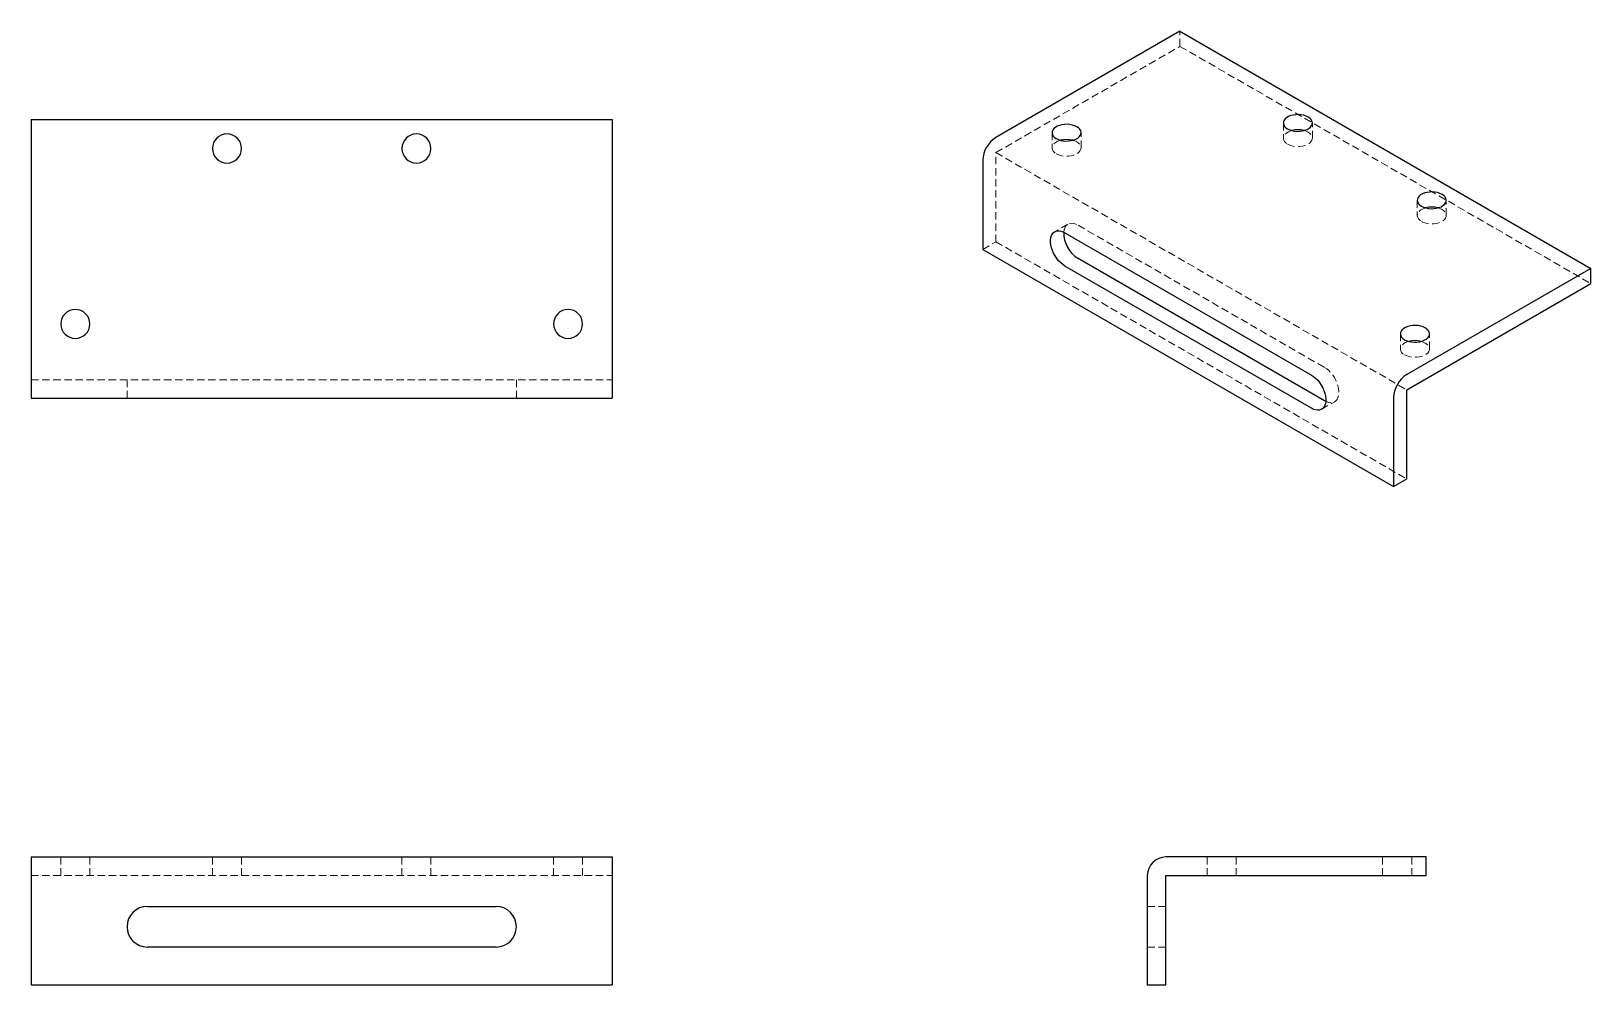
# Model space of a CAD drawing. Header units: millimetres. Extents: x 286 to 555, y 215 to 379.
import ezdxf

# ---------------------------------------------------------------- set-up
doc = ezdxf.new("R2010")
doc.units = ezdxf.units.MM
doc.linetypes.add('HIDDEN', pattern=[1.905, 1.27, -0.635])

msp = doc.modelspace()

# ---------------------------------------------------------------- linework, layer by layer
at = {"color": 7, "linetype": 'Continuous', "lineweight": 25}
for p, q in [((484, 379.07), (452.32, 360.78)), ((484, 379.07), (554.71, 338.25)), ((286.29, 363.88), (386.29, 363.88)), ((286.29, 363.88), (286.29, 319.08)), ((386.29, 363.88), (386.29, 319.08)), ((450.05, 356.86), (450.05, 341.51)), ((464.2, 344.37), (506.62, 319.88)), ((450.05, 341.51), (520.76, 300.69)), ((506.62, 314.16), (464.2, 338.65)), ((508.89, 315.47), (466.46, 339.96)), ((554.71, 338.25), (523.03, 319.96)), ((554.71, 335.64), (554.71, 338.25)), ((523.03, 317.35), (554.71, 335.64)), ((286.29, 319.08), (286.29, 315.88)), ((386.29, 319.08), (386.29, 315.88)), ((523.03, 302), (523.03, 317.35)), ((286.29, 315.88), (386.29, 315.88)), ((509.09, 315.36), (508.89, 315.47)), ((520.76, 316.04), (520.76, 300.69)), ((520.76, 300.69), (523.03, 302)), ((286.29, 236.93), (286.29, 233.73)), ((286.29, 236.93), (386.29, 236.93)), ((386.29, 236.93), (386.29, 233.73)), ((526.38, 236.93), (481.58, 236.93)), ((526.38, 233.73), (526.38, 236.93)), ((286.29, 233.73), (286.29, 214.93)), ((386.29, 233.73), (386.29, 214.93)), ((478.38, 233.73), (478.38, 214.93)), ((481.58, 214.93), (481.58, 233.73)), ((481.58, 233.73), (526.38, 233.73)), ((306.29, 228.43), (366.29, 228.43)), ((366.29, 221.43), (306.29, 221.43)), ((286.29, 214.93), (386.29, 214.93)), ((478.38, 214.93), (481.58, 214.93))]:
    msp.add_line(p, q, dxfattribs=at)
at = {"color": 7, "linetype": 'HIDDEN', "lineweight": 18}
for p, q in [((484, 376.46), (484, 379.07)), ((452.32, 358.17), (484, 376.46)), ((484, 376.46), (554.71, 335.64)), ((501.79, 363.27), (501.79, 360.66)), ((506.79, 360.66), (506.79, 363.27)), ((461.98, 361.6), (461.98, 358.98)), ((466.98, 358.98), (466.98, 361.6)), ((452.32, 358.17), (523.03, 317.35)), ((452.32, 342.82), (452.32, 358.17)), ((524.84, 349.96), (524.84, 347.35)), ((529.84, 347.35), (529.84, 349.96)), ((464.71, 345.85), (462.45, 344.54)), ((466.46, 345.68), (508.89, 321.18)), ((450.05, 341.51), (452.32, 342.82)), ((452.32, 342.82), (523.03, 302)), ((521.94, 326.98), (521.94, 324.37)), ((526.94, 324.37), (526.94, 326.98)), ((286.29, 319.08), (386.29, 319.08)), ((302.79, 319.08), (302.79, 315.88)), ((369.79, 315.88), (369.79, 319.08)), ((508.37, 313.99), (510.64, 315.3)), ((291.39, 236.93), (291.39, 233.73)), ((296.39, 233.73), (296.39, 236.93)), ((317.49, 236.93), (317.49, 233.73)), ((322.49, 233.73), (322.49, 236.93)), ((350.09, 236.93), (350.09, 233.73)), ((355.09, 233.73), (355.09, 236.93)), ((376.19, 236.93), (376.19, 233.73)), ((381.19, 233.73), (381.19, 236.93)), ((488.68, 233.73), (488.68, 236.93)), ((493.68, 233.73), (493.68, 236.93)), ((518.88, 233.73), (518.88, 236.93)), ((523.88, 233.73), (523.88, 236.93)), ((286.29, 233.73), (386.29, 233.73)), ((478.38, 228.43), (481.58, 228.43)), ((478.38, 221.43), (481.58, 221.43))]:
    msp.add_line(p, q, dxfattribs=at)
at = {"color": 7, "linetype": 'Continuous', "lineweight": 25, "flags": 128}
for points in [[(466.25, 362.62), (465.89, 362.79), (465.49, 362.92), (465.05, 363), (464.59, 363.04), (464.13, 363.03), (463.68, 362.97), (463.26, 362.86), (462.88, 362.71), (462.56, 362.52), (462.3, 362.3), (462.11, 362.06), (462, 361.8), (461.98, 361.53), (462.05, 361.27), (462.19, 361.01), (462.42, 360.78), (462.71, 360.58)], [(462.71, 360.58), (463.07, 360.41), (463.47, 360.28), (463.91, 360.19), (464.36, 360.16), (464.82, 360.17), (465.27, 360.23), (465.7, 360.34), (466.08, 360.49), (466.4, 360.68), (466.66, 360.9), (466.85, 361.14), (466.96, 361.4), (466.98, 361.66), (466.91, 361.93), (466.77, 362.18), (466.54, 362.41), (466.25, 362.62)], [(506.06, 364.29), (505.7, 364.46), (505.3, 364.59), (504.86, 364.68), (504.4, 364.71), (503.94, 364.7), (503.49, 364.64), (503.07, 364.53), (502.69, 364.38), (502.37, 364.19), (502.11, 363.97), (501.92, 363.73), (501.81, 363.47), (501.79, 363.2), (501.86, 362.94), (502, 362.69), (502.23, 362.46), (502.52, 362.25)], [(502.52, 362.25), (502.88, 362.08), (503.28, 361.95), (503.72, 361.87), (504.17, 361.83), (504.63, 361.84), (505.08, 361.9), (505.51, 362.01), (505.89, 362.16), (506.21, 362.35), (506.47, 362.57), (506.66, 362.81), (506.77, 363.07), (506.79, 363.34), (506.72, 363.6), (506.58, 363.85), (506.35, 364.09), (506.06, 364.29)], [(529.11, 350.98), (528.75, 351.15), (528.35, 351.28), (527.91, 351.37), (527.46, 351.41), (527, 351.39), (526.55, 351.33), (526.12, 351.22), (525.74, 351.07), (525.42, 350.89), (525.16, 350.67), (524.97, 350.42), (524.86, 350.16), (524.84, 349.9), (524.91, 349.63), (525.05, 349.38), (525.28, 349.15), (525.57, 348.94)], [(525.57, 348.94), (525.93, 348.77), (526.33, 348.64), (526.77, 348.56), (527.23, 348.52), (527.69, 348.53), (528.14, 348.6), (528.56, 348.7), (528.94, 348.85), (529.26, 349.04), (529.52, 349.26), (529.71, 349.51), (529.82, 349.76), (529.84, 350.03), (529.77, 350.29), (529.63, 350.55), (529.4, 350.78), (529.11, 350.98)], [(464.2, 338.65), (463.83, 338.9), (463.47, 339.2), (463.12, 339.56), (462.8, 339.96), (462.51, 340.39), (462.26, 340.85), (462.05, 341.32), (461.89, 341.8), (461.78, 342.27), (461.73, 342.72), (461.73, 343.15), (461.78, 343.54), (461.89, 343.89), (462.05, 344.18), (462.26, 344.41), (462.51, 344.58), (462.8, 344.68), (463.12, 344.71), (463.47, 344.66), (463.83, 344.55), (464.2, 344.37)], [(526.21, 328), (525.85, 328.17), (525.45, 328.3), (525.01, 328.39), (524.56, 328.42), (524.1, 328.41), (523.65, 328.35), (523.23, 328.24), (522.84, 328.09), (522.52, 327.9), (522.26, 327.68), (522.07, 327.44), (521.97, 327.18), (521.94, 326.92), (522.01, 326.65), (522.15, 326.4), (522.38, 326.17), (522.67, 325.96)], [(522.67, 325.96), (523.03, 325.79), (523.43, 325.66), (523.87, 325.58), (524.33, 325.54), (524.79, 325.55), (525.24, 325.61), (525.66, 325.72), (526.04, 325.87), (526.37, 326.06), (526.63, 326.28), (526.81, 326.52), (526.92, 326.78), (526.94, 327.05), (526.88, 327.31), (526.73, 327.57), (526.5, 327.8), (526.21, 328)], [(506.62, 319.88), (506.99, 319.63), (507.35, 319.33), (507.7, 318.98), (508.02, 318.58), (508.31, 318.14), (508.56, 317.69), (508.77, 317.21), (508.93, 316.73), (509.04, 316.26), (509.09, 315.81), (509.09, 315.38), (509.04, 314.99), (508.93, 314.65), (508.77, 314.35), (508.56, 314.12), (508.31, 313.95), (508.02, 313.85), (507.7, 313.83), (507.35, 313.87), (506.99, 313.98), (506.62, 314.16)]]:
    msp.add_lwpolyline(points, dxfattribs=at)
at = {"color": 7, "linetype": 'HIDDEN', "lineweight": 18, "flags": 128}
for points in [[(463.42, 360.29), (463.26, 360.25), (462.88, 360.1), (462.56, 359.91), (462.3, 359.69), (462.11, 359.44), (462, 359.18), (461.98, 358.92), (462.05, 358.65), (462.19, 358.4), (462.42, 358.17), (462.71, 357.96)], [(462.71, 357.96), (463.07, 357.79), (463.47, 357.66), (463.91, 357.58), (464.36, 357.54), (464.82, 357.56), (465.27, 357.62), (465.7, 357.72), (466.08, 357.87), (466.4, 358.06), (466.66, 358.28), (466.85, 358.53), (466.96, 358.79), (466.98, 359.05), (466.91, 359.32), (466.77, 359.57), (466.54, 359.8), (466.25, 360.01)], [(466.25, 360.01), (465.89, 360.18), (465.54, 360.29)], [(503.23, 361.97), (503.07, 361.92), (502.69, 361.77), (502.37, 361.58), (502.11, 361.36), (501.92, 361.12), (501.81, 360.86), (501.79, 360.59), (501.86, 360.33), (502, 360.08), (502.23, 359.84), (502.52, 359.64)], [(502.52, 359.64), (502.88, 359.47), (503.28, 359.34), (503.72, 359.25), (504.17, 359.22), (504.63, 359.23), (505.08, 359.29), (505.51, 359.4), (505.89, 359.55), (506.21, 359.74), (506.47, 359.96), (506.66, 360.2), (506.77, 360.46), (506.79, 360.73), (506.72, 360.99), (506.58, 361.24), (506.35, 361.47), (506.06, 361.68)], [(506.06, 361.68), (505.7, 361.85), (505.35, 361.97)], [(526.28, 348.66), (526.12, 348.61), (525.74, 348.46), (525.42, 348.27), (525.16, 348.05), (524.97, 347.81), (524.86, 347.55), (524.84, 347.28), (524.91, 347.02), (525.05, 346.77), (525.28, 346.54), (525.57, 346.33)], [(525.57, 346.33), (525.93, 346.16), (526.33, 346.03), (526.77, 345.95), (527.23, 345.91), (527.69, 345.92), (528.14, 345.98), (528.56, 346.09), (528.94, 346.24), (529.26, 346.43), (529.52, 346.65), (529.71, 346.89), (529.82, 347.15), (529.84, 347.42), (529.77, 347.68), (529.63, 347.93), (529.4, 348.17), (529.11, 348.37)], [(529.11, 348.37), (528.75, 348.54), (528.4, 348.66)], [(463.99, 344.48), (464.05, 344.85), (464.16, 345.19), (464.32, 345.49), (464.52, 345.72), (464.78, 345.89), (465.06, 345.99), (465.39, 346.01), (465.73, 345.97), (466.09, 345.86), (466.46, 345.68)], [(523.38, 325.68), (523.23, 325.63), (522.84, 325.48), (522.52, 325.29), (522.26, 325.07), (522.07, 324.83), (521.97, 324.57), (521.94, 324.3), (522.01, 324.04), (522.15, 323.79), (522.38, 323.55), (522.67, 323.35)], [(522.67, 323.35), (523.03, 323.18), (523.43, 323.05), (523.87, 322.96), (524.33, 322.93), (524.79, 322.94), (525.24, 323), (525.66, 323.11), (526.04, 323.26), (526.37, 323.45), (526.63, 323.67), (526.81, 323.91), (526.92, 324.17), (526.94, 324.44), (526.88, 324.7), (526.73, 324.95), (526.5, 325.18), (526.21, 325.39)], [(526.21, 325.39), (525.85, 325.56), (525.5, 325.68)], [(508.89, 321.18), (509.25, 320.94), (509.61, 320.64), (509.96, 320.28), (510.28, 319.88), (510.57, 319.45), (510.82, 318.99), (511.03, 318.52), (511.19, 318.04), (511.3, 317.57), (511.35, 317.12), (511.35, 316.69), (511.3, 316.3), (511.19, 315.95), (511.03, 315.66), (510.82, 315.43), (510.57, 315.26), (510.28, 315.16), (509.96, 315.13), (509.61, 315.17), (509.25, 315.29), (509.09, 315.36)]]:
    msp.add_lwpolyline(points, dxfattribs=at)
at = {"color": 7, "linetype": 'Continuous', "lineweight": 25}
for centre, radius, start, end in [((319.99, 358.88), 2.5, 90, 270), ((319.99, 358.88), 2.5, 270, 90), ((352.59, 358.88), 2.5, 90, 270), ((352.59, 358.88), 2.5, 270, 90), ((454.93, 356.66), 4.88, 122.3869, 177.6131), ((464.48, 356.3), 4.13, 75.0944, 104.9056), ((504.29, 357.97), 4.13, 75.0944, 104.9056), ((527.34, 344.67), 4.13, 75.0944, 104.9056), ((469.26, 344.42), 5.27, 179.4074, 237.8602), ((293.89, 328.68), 2.5, 90, 270), ((293.89, 328.68), 2.5, 270, 90), ((378.69, 328.68), 2.5, 90, 270), ((378.69, 328.68), 2.5, 270, 90), ((524.44, 321.69), 4.13, 75.0944, 104.9056), ((525.64, 315.84), 4.88, 122.3869, 177.6131), ((481.58, 233.73), 3.2, 90, 180), ((306.29, 224.93), 3.5, 90, 270), ((366.29, 224.93), 3.5, 270, 90)]:
    msp.add_arc(centre, radius, start, end, dxfattribs=at)

doc.saveas('drawing.dxf')
